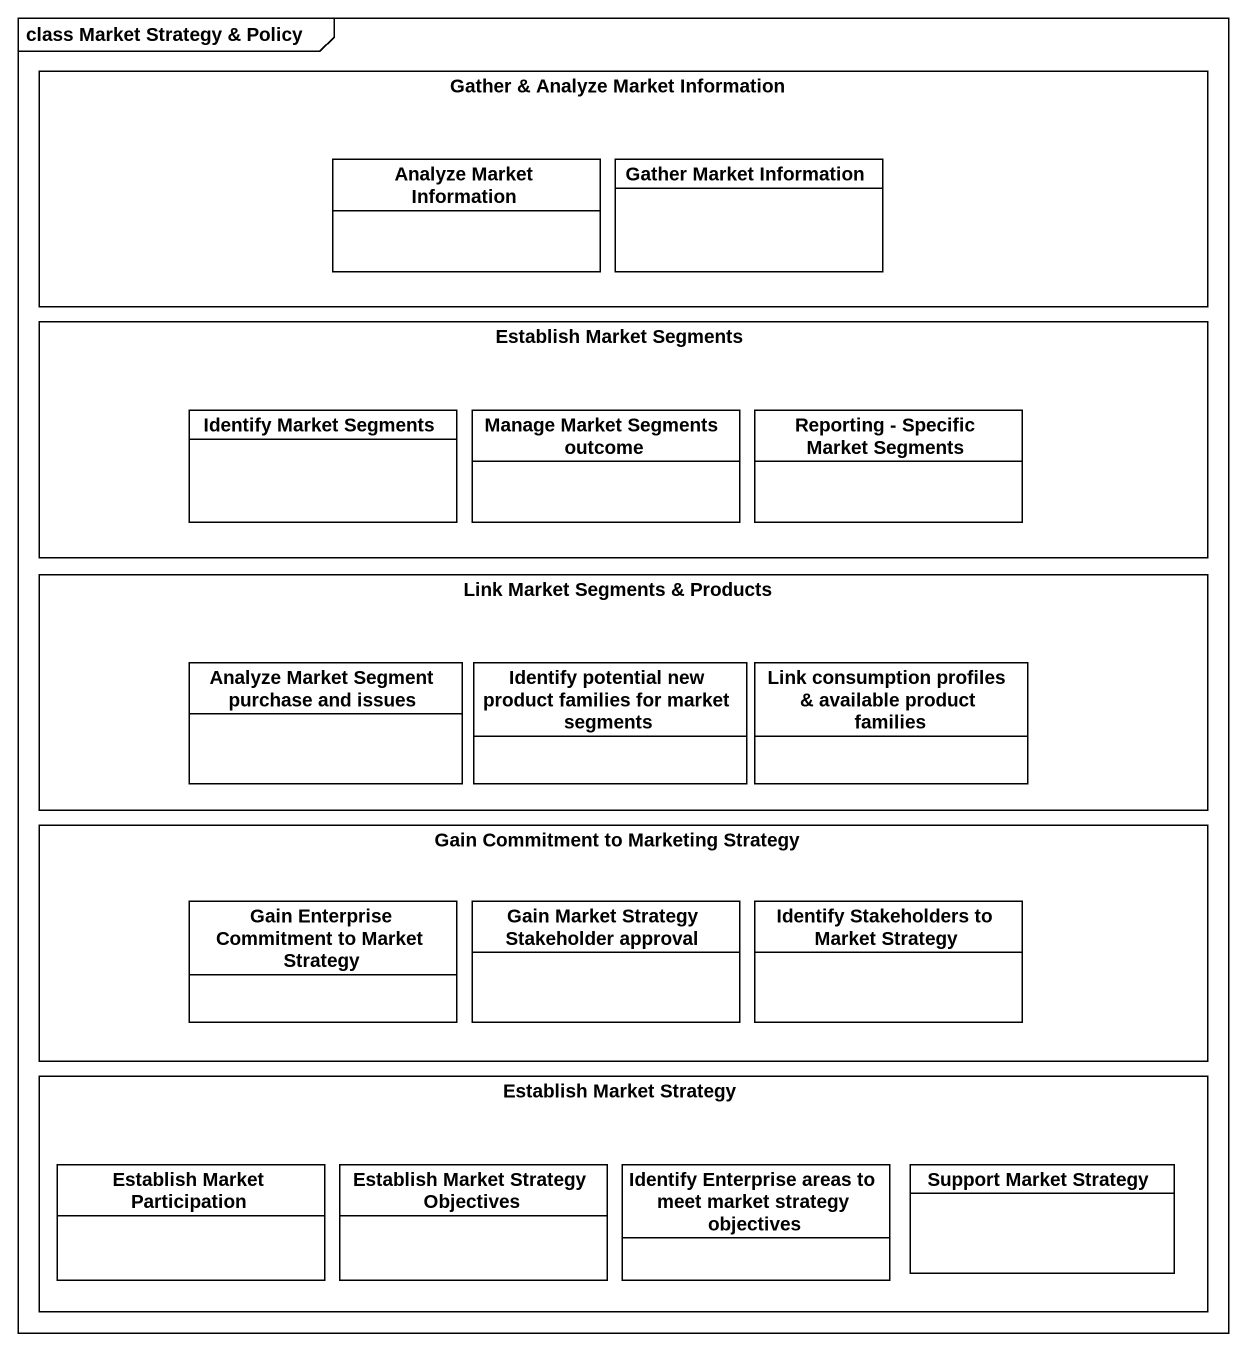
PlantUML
@startuml
mainframe class Market Strategy & Policy
hide circle
hide empty members
rectangle "Gather & Analyze Market Information" as Gather_Analyze_Market {
  class "Analyze Market Information" as Analyze_Market_Information #FFFFFF
  class "Gather Market Information" as Gather_Market_Information #FFFFFF
}
rectangle "Establish Market Segments" as Establish_Market_Segments {
  class "Identify Market Segments" as Identify_Market_Segments #FFFFFF
  class "Manage Market Segments outcome" as Manage_Market_Segments #FFFFFF
  class "Reporting - Specific Market Segments" as Reporting_Specific_Market #FFFFFF
}
rectangle "Link Market Segments & Products" as Link_Market_Segments {
  class "Analyze Market Segment purchase and issues" as Analyze_Market_Segment #FFFFFF
  class "Identify potential new product families for market segments" as Identify_potential_new #FFFFFF
  class "Link consumption profiles & available product families" as Link_consumption_profiles #FFFFFF
}
rectangle "Gain Commitment to Marketing Strategy" as Gain_Commitment_to {
  class "Gain Enterprise Commitment to Market Strategy" as Gain_Enterprise_Commitment #FFFFFF
  class "Gain Market Strategy Stakeholder approval" as Gain_Market_Strategy #FFFFFF
  class "Identify Stakeholders to Market Strategy" as Identify_Stakeholders_to #FFFFFF
}
rectangle "Establish Market Strategy" as Establish_Market_Strategy {
  class "Establish Market Participation" as Establish_Market #FFFFFF
  class "Establish Market Strategy Objectives" as Establish_Market_Strategy_2 #FFFFFF
  class "Identify Enterprise areas to meet market strategy objectives" as Identify_Enterprise_areas #FFFFFF
  class "Support Market Strategy" as Support_Market_Strategy #FFFFFF
}
@enduml
